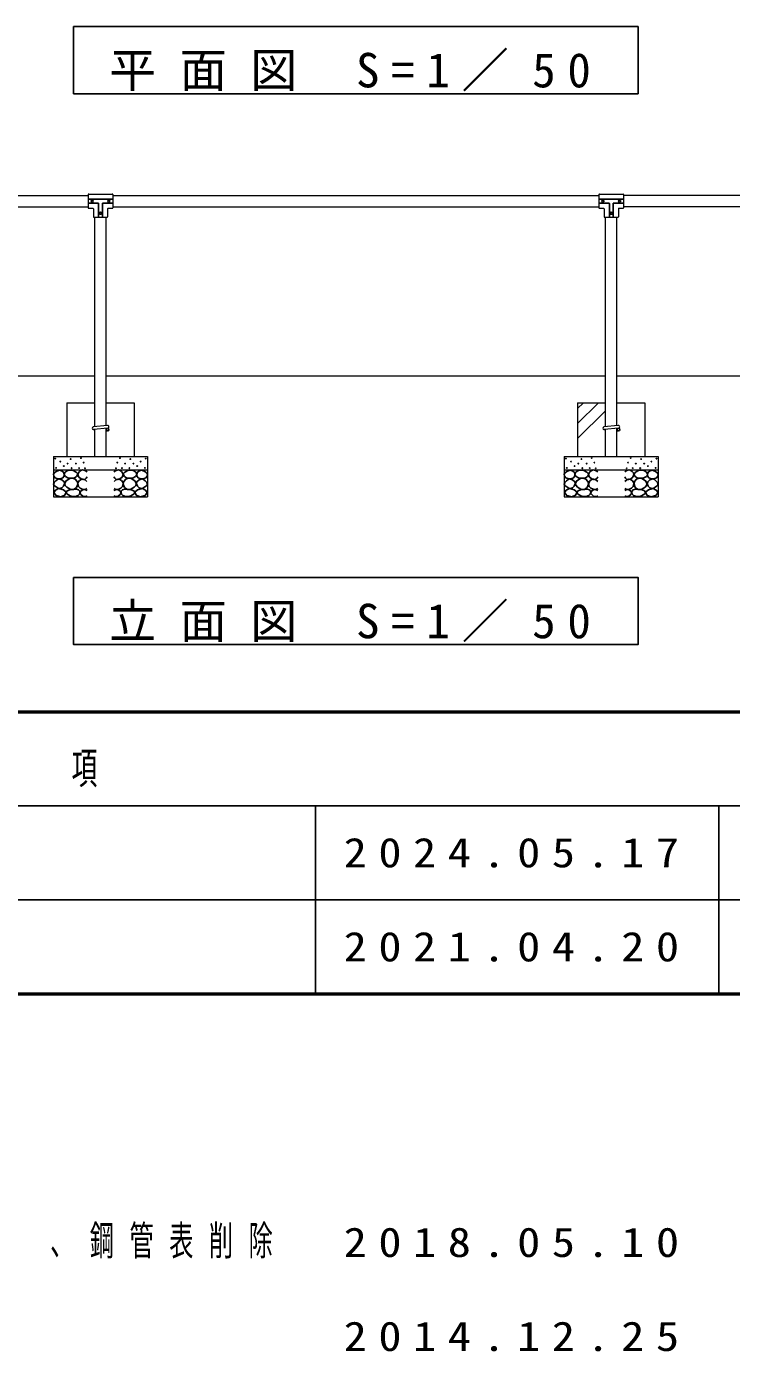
# Model space of a CAD drawing. Units: millimetres, scale not verified. Extents: x -19540 to 0, y -1340 to 13350.
# Drawn here: x -15250 to -12628, y -1331 to 3600 of the extents above; entities that cross this region are included whole.
import ezdxf

# ---------------------------------------------------------------- set-up
doc = ezdxf.new("R2010")
doc.units = ezdxf.units.MM
for name, color, linetype, lineweight in [('A3図枠', 7, 'Continuous', 25), ('線', 2, 'Continuous', 25), ('補助', 2, 'Continuous', 13)]:
    doc.layers.add(name, color=color, linetype=linetype, lineweight=lineweight)
doc.layers.add('図面プロファイル', color=7, linetype='Continuous')
doc.styles.add('ＭＳ ゴシック', font='')
doc.styles.get('ＭＳ ゴシック').set_extended_font_data('MS Gothic')

msp = doc.modelspace()

# ---------------------------------------------------------------- linework, layer by layer
at = {"layer": 'A3図枠', "lineweight": 50}
for p, q in [((-19250, 1050), (0, 1050)), ((-19250, 0), (0, 0))]:
    msp.add_line(p, q, dxfattribs=at)
at = {"layer": 'A3図枠'}
for p, q in [((-19250, 700), (-12175, 700)), ((-14175, 700), (-14175, 0)), ((-12675, 700), (-12675, 0)), ((-19250, 350), (-12175, 350))]:
    msp.add_line(p, q, dxfattribs=at)
at = {"layer": '線', "color": 7, "lineweight": 13}
for p, q in [((-16815, 2971.35), (-15021, 2971.35)), ((-15021, 2974.5), (-15021, 2925.5)), ((-15019, 2976.5), (-14931, 2976.5)), ((-14929, 2974.5), (-14929, 2925.5)), ((-14929, 2971.35), (-13121, 2971.35)), ((-13121, 2974.5), (-13121, 2925.5)), ((-13119, 2976.5), (-13031, 2976.5)), ((-13029, 2974.5), (-13029, 2925.5)), ((-11235, 2971.35), (-13029, 2971.35)), ((-16815, 2928.65), (-15021, 2928.65)), ((-15019, 2923.5), (-15003.5, 2923.5)), ((-15001.5, 2921.5), (-15001.5, 2892)), ((-14948.5, 2921.5), (-14948.5, 2892)), ((-14946.5, 2923.5), (-14931, 2923.5)), ((-14929, 2928.65), (-13121, 2928.65)), ((-13119, 2923.5), (-13103.5, 2923.5)), ((-13101.5, 2921.5), (-13101.5, 2892)), ((-13048.5, 2921.5), (-13048.5, 2892)), ((-13046.5, 2923.5), (-13031, 2923.5)), ((-11235, 2928.65), (-13029, 2928.65)), ((-14999.5, 2890), (-14950.5, 2890)), ((-14996.35, 2110.51), (-14996.35, 2890)), ((-14953.65, 2114.557), (-14953.65, 2890)), ((-13099.5, 2890), (-13050.5, 2890)), ((-13096.35, 2110.51), (-13096.35, 2890)), ((-13053.65, 2114.557), (-13053.65, 2890)), ((-16853.65, 2300), (-14996.35, 2300)), ((-14953.65, 2300), (-13096.35, 2300)), ((-13053.65, 2300), (-11196.35, 2300)), ((-15100, 2200), (-15100, 2000)), ((-15100, 2200), (-14996.35, 2200)), ((-14953.65, 2200), (-14850, 2200)), ((-14850, 2200), (-14850, 2000)), ((-13200, 2200), (-13200, 2000)), ((-13200, 2200), (-13096.35, 2200)), ((-13053.65, 2200), (-12950, 2200)), ((-12950, 2200), (-12950, 2000)), ((-14948.97, 2115), (-15001.972, 2109.978)), ((-14948.034, 2105), (-15001.032, 2100.022)), ((-14996.35, 2000), (-14996.35, 2100.462)), ((-14953.65, 2000), (-14953.65, 2104.472)), ((-13048.97, 2115), (-13101.972, 2109.978)), ((-13048.034, 2105), (-13101.032, 2100.022)), ((-13096.35, 2000), (-13096.35, 2100.462)), ((-13053.65, 2000), (-13053.65, 2104.472)), ((-15150, 2000), (-15150, 1850)), ((-15150, 2000), (-14800, 2000)), ((-14996.35, 2000), (-14953.65, 2000)), ((-14800, 2000), (-14800, 1850)), ((-13250, 2000), (-13250, 1850)), ((-13250, 2000), (-12900, 2000)), ((-13096.35, 2000), (-13053.65, 2000)), ((-12900, 2000), (-12900, 1850)), ((-15150, 1950), (-14800, 1950)), ((-13250, 1950), (-12900, 1950)), ((-15150, 1850), (-14800, 1850)), ((-13250, 1850), (-12900, 1850))]:
    msp.add_line(p, q, dxfattribs=at)
at = {"layer": '線'}
for p, q in [((-15021, 2957), (-14929, 2957)), ((-15021, 2943), (-14984, 2943)), ((-14982, 2941), (-14982, 2890)), ((-14968, 2941), (-14968, 2890)), ((-14966, 2943), (-14929, 2943)), ((-13121, 2957), (-13029, 2957)), ((-13121, 2943), (-13084, 2943)), ((-13082, 2941), (-13082, 2890)), ((-13068, 2941), (-13068, 2890)), ((-13066, 2943), (-13029, 2943)), ((-14996.35, 2099.495), (-15001.967, 2100.022)), ((-14948.946, 2095.047), (-14953.65, 2095.488)), ((-13096.35, 2099.495), (-13101.967, 2100.022)), ((-13048.946, 2095.047), (-13053.65, 2095.488))]:
    msp.add_line(p, q, dxfattribs=at)
for points in [[(-15127.551, 1949.402), (-15134.014, 1946.862), (-15140.225, 1943.382), (-15146.083, 1939.344), (-15149.731, 1933.877), (-15148.719, 1926.294), (-15143.711, 1919.935), (-15136.845, 1917.345), (-15129.136, 1917.084), (-15121.523, 1917.688), (-15115.194, 1920.252), (-15111.442, 1925.538), (-15110.125, 1931.976), (-15110.973, 1937.181), (-15113.927, 1942.115), (-15120.087, 1946.942)], [(-15088.127, 1949.493), (-15093.032, 1948.876), (-15098.669, 1946.79), (-15106.64, 1941.002), (-15110.292, 1934.086), (-15109.417, 1930.124), (-15105.696, 1925.707), (-15096.205, 1920.934), (-15086.235, 1919.49), (-15078.885, 1919.318), (-15071.369, 1920.842), (-15063.77, 1925.456), (-15060.016, 1931.653), (-15060.986, 1936.306), (-15065.693, 1941.654), (-15076.361, 1947.861)], [(-14861.873, 1949.493), (-14856.968, 1948.876), (-14851.331, 1946.79), (-14843.36, 1941.002), (-14839.708, 1934.086), (-14840.583, 1930.124), (-14844.304, 1925.707), (-14853.795, 1920.934), (-14863.765, 1919.49), (-14871.115, 1919.318), (-14878.631, 1920.842), (-14886.23, 1925.456), (-14889.984, 1931.653), (-14889.014, 1936.306), (-14884.307, 1941.654), (-14873.639, 1947.861)], [(-14822.449, 1949.402), (-14815.986, 1946.862), (-14809.775, 1943.382), (-14803.917, 1939.344), (-14800.269, 1933.877), (-14801.281, 1926.294), (-14806.289, 1919.935), (-14813.155, 1917.345), (-14820.864, 1917.084), (-14828.477, 1917.688), (-14834.806, 1920.252), (-14838.558, 1925.538), (-14839.875, 1931.976), (-14839.027, 1937.181), (-14836.073, 1942.115), (-14829.913, 1946.942)], [(-13227.551, 1949.402), (-13234.014, 1946.862), (-13240.225, 1943.382), (-13246.083, 1939.344), (-13249.731, 1933.877), (-13248.719, 1926.294), (-13243.711, 1919.935), (-13236.845, 1917.345), (-13229.136, 1917.084), (-13221.523, 1917.688), (-13215.194, 1920.252), (-13211.442, 1925.538), (-13210.125, 1931.976), (-13210.973, 1937.181), (-13213.927, 1942.115), (-13220.087, 1946.942)], [(-13188.127, 1949.493), (-13193.032, 1948.876), (-13198.669, 1946.79), (-13206.64, 1941.002), (-13210.292, 1934.086), (-13209.417, 1930.124), (-13205.696, 1925.707), (-13196.205, 1920.934), (-13186.235, 1919.49), (-13178.885, 1919.318), (-13171.369, 1920.842), (-13163.77, 1925.456), (-13160.016, 1931.653), (-13160.986, 1936.306), (-13165.693, 1941.654), (-13176.361, 1947.861)], [(-12961.873, 1949.493), (-12956.968, 1948.876), (-12951.331, 1946.79), (-12943.36, 1941.002), (-12939.708, 1934.086), (-12940.583, 1930.124), (-12944.304, 1925.707), (-12953.795, 1920.934), (-12963.765, 1919.49), (-12971.115, 1919.318), (-12978.631, 1920.842), (-12986.23, 1925.456), (-12989.984, 1931.653), (-12989.014, 1936.306), (-12984.307, 1941.654), (-12973.639, 1947.861)], [(-12922.449, 1949.402), (-12915.986, 1946.862), (-12909.775, 1943.382), (-12903.917, 1939.344), (-12900.269, 1933.877), (-12901.281, 1926.294), (-12906.289, 1919.935), (-12913.155, 1917.345), (-12920.864, 1917.084), (-12928.477, 1917.688), (-12934.806, 1920.252), (-12938.558, 1925.538), (-12939.875, 1931.976), (-12939.027, 1937.181), (-12936.073, 1942.115), (-12929.913, 1946.942)], [(-15130.086, 1916.45), (-15135.415, 1913.657), (-15140.859, 1909.479), (-15147.308, 1902.659), (-15149.731, 1895.855), (-15146.103, 1891.027), (-15139.592, 1886.666), (-15132.954, 1882.379), (-15126.284, 1880.329), (-15118.64, 1882.776), (-15112.343, 1889.201), (-15109.236, 1897.478), (-15110.759, 1905.994), (-15118.917, 1913.245)], [(-15130.905, 1880.517), (-15142.225, 1874.498), (-15149.036, 1865.683), (-15140.549, 1854.413), (-15122.114, 1850.299), (-15107.761, 1856.41), (-15102.335, 1866.782), (-15113.117, 1875.89)], [(-15100.831, 1885.163), (-15088.242, 1878.307), (-15074.883, 1877.324), (-15064.599, 1884.778), (-15059.747, 1896.515), (-15062.027, 1907.293), (-15068.936, 1915.436), (-15077.761, 1918.869), (-15088.938, 1917.598), (-15102.692, 1909.543), (-15108.669, 1898.678), (-15106.034, 1891.484)], [(-15073.802, 1876.373), (-15081.337, 1876.999), (-15089.479, 1875.562), (-15098.406, 1871.504), (-15102.723, 1866.102), (-15100.037, 1861.419), (-15094.074, 1856.912), (-15087.595, 1853.068), (-15080.289, 1850.695), (-15068.44, 1850.928), (-15058.124, 1855.02), (-15053.421, 1859.827), (-15051.367, 1865.561), (-15052.427, 1870.709), (-15056.503, 1875.292), (-15064.901, 1877.832)], [(-14876.198, 1876.373), (-14868.663, 1876.999), (-14860.521, 1875.562), (-14851.594, 1871.504), (-14847.277, 1866.102), (-14849.963, 1861.419), (-14855.926, 1856.912), (-14862.405, 1853.068), (-14869.711, 1850.695), (-14881.56, 1850.928), (-14891.876, 1855.02), (-14896.579, 1859.827), (-14898.633, 1865.561), (-14897.573, 1870.709), (-14893.497, 1875.292), (-14885.099, 1877.832)], [(-14849.169, 1885.163), (-14861.758, 1878.307), (-14875.117, 1877.324), (-14885.401, 1884.778), (-14890.253, 1896.515), (-14887.973, 1907.293), (-14881.064, 1915.436), (-14872.239, 1918.869), (-14861.062, 1917.598), (-14847.308, 1909.543), (-14841.331, 1898.678), (-14843.966, 1891.484)], [(-14819.095, 1880.517), (-14807.775, 1874.498), (-14800.964, 1865.683), (-14809.451, 1854.413), (-14827.886, 1850.299), (-14842.239, 1856.41), (-14847.665, 1866.782), (-14836.883, 1875.89)], [(-14819.914, 1916.45), (-14814.585, 1913.657), (-14809.141, 1909.479), (-14802.692, 1902.659), (-14800.269, 1895.855), (-14803.897, 1891.027), (-14810.408, 1886.666), (-14817.046, 1882.379), (-14823.716, 1880.329), (-14831.36, 1882.776), (-14837.657, 1889.201), (-14840.764, 1897.478), (-14839.241, 1905.994), (-14831.083, 1913.245)], [(-13230.086, 1916.45), (-13235.415, 1913.657), (-13240.859, 1909.479), (-13247.308, 1902.659), (-13249.731, 1895.855), (-13246.103, 1891.027), (-13239.592, 1886.666), (-13232.954, 1882.379), (-13226.284, 1880.329), (-13218.64, 1882.776), (-13212.343, 1889.201), (-13209.236, 1897.478), (-13210.759, 1905.994), (-13218.917, 1913.245)], [(-13230.905, 1880.517), (-13242.225, 1874.498), (-13249.036, 1865.683), (-13240.549, 1854.413), (-13222.114, 1850.299), (-13207.761, 1856.41), (-13202.335, 1866.782), (-13213.117, 1875.89)], [(-13200.831, 1885.163), (-13188.242, 1878.307), (-13174.883, 1877.324), (-13164.599, 1884.778), (-13159.747, 1896.515), (-13162.027, 1907.293), (-13168.936, 1915.436), (-13177.761, 1918.869), (-13188.938, 1917.598), (-13202.692, 1909.543), (-13208.669, 1898.678), (-13206.034, 1891.484)], [(-13173.802, 1876.373), (-13181.337, 1876.999), (-13189.479, 1875.562), (-13198.406, 1871.504), (-13202.723, 1866.102), (-13200.037, 1861.419), (-13194.074, 1856.912), (-13187.595, 1853.068), (-13180.289, 1850.695), (-13168.44, 1850.928), (-13158.124, 1855.02), (-13153.421, 1859.827), (-13151.367, 1865.561), (-13152.427, 1870.709), (-13156.503, 1875.292), (-13164.901, 1877.832)], [(-12976.198, 1876.373), (-12968.663, 1876.999), (-12960.521, 1875.562), (-12951.594, 1871.504), (-12947.277, 1866.102), (-12949.963, 1861.419), (-12955.926, 1856.912), (-12962.405, 1853.068), (-12969.711, 1850.695), (-12981.56, 1850.928), (-12991.876, 1855.02), (-12996.579, 1859.827), (-12998.633, 1865.561), (-12997.573, 1870.709), (-12993.497, 1875.292), (-12985.099, 1877.832)], [(-12949.169, 1885.163), (-12961.758, 1878.307), (-12975.117, 1877.324), (-12985.401, 1884.778), (-12990.253, 1896.515), (-12987.973, 1907.293), (-12981.064, 1915.436), (-12972.239, 1918.869), (-12961.062, 1917.598), (-12947.308, 1909.543), (-12941.331, 1898.678), (-12943.966, 1891.484)], [(-12919.095, 1880.517), (-12907.775, 1874.498), (-12900.964, 1865.683), (-12909.451, 1854.413), (-12927.886, 1850.299), (-12942.239, 1856.41), (-12947.665, 1866.782), (-12936.883, 1875.89)], [(-12919.914, 1916.45), (-12914.585, 1913.657), (-12909.141, 1909.479), (-12902.692, 1902.659), (-12900.269, 1895.855), (-12903.897, 1891.027), (-12910.408, 1886.666), (-12917.046, 1882.379), (-12923.716, 1880.329), (-12931.36, 1882.776), (-12937.657, 1889.201), (-12940.764, 1897.478), (-12939.241, 1905.994), (-12931.083, 1913.245)]]:
    msp.add_lwpolyline(points, close=True, dxfattribs=at)
for points in [[(-15025, 1943.299), (-15033.427, 1948.154), (-15042.11, 1949.636), (-15047.729, 1947.948), (-15052.883, 1944.249), (-15057.355, 1938.941), (-15059.22, 1932.209), (-15055.552, 1923.439), (-15047.496, 1917), (-15039.197, 1914.621), (-15031.971, 1915.733), (-15027.921, 1919.109), (-15025, 1923.654)], [(-14925, 1943.299), (-14916.573, 1948.154), (-14907.89, 1949.636), (-14902.271, 1947.948), (-14897.117, 1944.249), (-14892.645, 1938.941), (-14890.78, 1932.209), (-14894.448, 1923.439), (-14902.504, 1917), (-14910.803, 1914.621), (-14918.029, 1915.733), (-14922.079, 1919.109), (-14925, 1923.654)], [(-13125, 1943.299), (-13133.427, 1948.154), (-13142.11, 1949.636), (-13147.729, 1947.948), (-13152.883, 1944.249), (-13157.355, 1938.941), (-13159.22, 1932.209), (-13155.552, 1923.439), (-13147.496, 1917), (-13139.197, 1914.621), (-13131.971, 1915.733), (-13127.921, 1919.109), (-13125, 1923.654)], [(-13025, 1943.299), (-13016.573, 1948.154), (-13007.89, 1949.636), (-13002.271, 1947.948), (-12997.117, 1944.249), (-12992.645, 1938.941), (-12990.78, 1932.209), (-12994.448, 1923.439), (-13002.504, 1917), (-13010.803, 1914.621), (-13018.029, 1915.733), (-13022.079, 1919.109), (-13025, 1923.654)], [(-15025.317, 1907.178), (-15032.457, 1912.64), (-15040.526, 1915.099), (-15047.231, 1913.875), (-15053.199, 1910.03), (-15057.592, 1904.248), (-15059.22, 1897.039), (-15056.556, 1888.431), (-15050.348, 1881.513), (-15042.709, 1877.642), (-15035.139, 1876.761), (-15029.985, 1878.2), (-15025.317, 1880.88)], [(-15025, 1872.642), (-15031.018, 1875.96), (-15038.308, 1876.761), (-15047.024, 1872.427), (-15051.298, 1865.671), (-15050.686, 1862.001), (-15047.813, 1857.75), (-15040.651, 1852.278), (-15033.238, 1850.462), (-15028.942, 1851.514), (-15025, 1853.631)], [(-14925, 1872.642), (-14918.982, 1875.96), (-14911.692, 1876.761), (-14902.976, 1872.427), (-14898.702, 1865.671), (-14899.314, 1862.001), (-14902.187, 1857.75), (-14909.349, 1852.278), (-14916.762, 1850.462), (-14921.058, 1851.514), (-14925, 1853.631)], [(-14924.683, 1907.178), (-14917.543, 1912.64), (-14909.474, 1915.099), (-14902.769, 1913.875), (-14896.801, 1910.03), (-14892.408, 1904.248), (-14890.78, 1897.039), (-14893.444, 1888.431), (-14899.652, 1881.513), (-14907.291, 1877.642), (-14914.861, 1876.761), (-14920.015, 1878.2), (-14924.683, 1880.88)], [(-13125.317, 1907.178), (-13132.457, 1912.64), (-13140.526, 1915.099), (-13147.231, 1913.875), (-13153.199, 1910.03), (-13157.592, 1904.248), (-13159.22, 1897.039), (-13156.556, 1888.431), (-13150.348, 1881.513), (-13142.709, 1877.642), (-13135.139, 1876.761), (-13129.985, 1878.2), (-13125.317, 1880.88)], [(-13125, 1872.642), (-13131.018, 1875.96), (-13138.308, 1876.761), (-13147.024, 1872.427), (-13151.298, 1865.671), (-13150.686, 1862.001), (-13147.813, 1857.75), (-13140.651, 1852.278), (-13133.238, 1850.462), (-13128.942, 1851.514), (-13125, 1853.631)], [(-13025, 1872.642), (-13018.982, 1875.96), (-13011.692, 1876.761), (-13002.976, 1872.427), (-12998.702, 1865.671), (-12999.314, 1862.001), (-13002.187, 1857.75), (-13009.349, 1852.278), (-13016.762, 1850.462), (-13021.058, 1851.514), (-13025, 1853.631)], [(-13024.683, 1907.178), (-13017.543, 1912.64), (-13009.474, 1915.099), (-13002.769, 1913.875), (-12996.801, 1910.03), (-12992.408, 1904.248), (-12990.78, 1897.039), (-12993.444, 1888.431), (-12999.652, 1881.513), (-13007.291, 1877.642), (-13014.861, 1876.761), (-13020.015, 1878.2), (-13024.683, 1880.88)]]:
    msp.add_lwpolyline(points, dxfattribs=at)
for centre, radius in [((-15006, 2950), 4), ((-14944, 2950), 4), ((-13106, 2950), 4), ((-13044, 2950), 4), ((-14975, 2905), 4), ((-13075, 2905), 4), ((-15143.394, 1992.177), 1), ((-15124.383, 1980.77), 1), ((-15097.451, 1973.483), 1), ((-15086.044, 1989.959), 1), ((-15066.504, 1973.549), 1), ((-15047.583, 1994.091), 1), ((-15037.582, 1977.063), 1), ((-14912.418, 1977.063), 1), ((-14902.417, 1994.091), 1), ((-14883.496, 1973.549), 1), ((-14863.956, 1989.959), 1), ((-14852.549, 1973.483), 1), ((-14825.617, 1980.77), 1), ((-14806.606, 1992.177), 1), ((-13243.394, 1992.177), 1), ((-13224.383, 1980.77), 1), ((-13197.451, 1973.483), 1), ((-13186.044, 1989.959), 1), ((-13166.504, 1973.549), 1), ((-13147.583, 1994.091), 1), ((-13137.582, 1977.063), 1), ((-13012.418, 1977.063), 1), ((-13002.417, 1994.091), 1), ((-12983.496, 1973.549), 1), ((-12963.956, 1989.959), 1), ((-12952.549, 1973.483), 1), ((-12925.617, 1980.77), 1), ((-12906.606, 1992.177), 1), ((-15140.225, 1957.323), 1), ((-15111.392, 1963.977), 1), ((-15082.559, 1956.373), 1), ((-15054.881, 1956.521), 1), ((-15032.717, 1955.98), 1), ((-14917.283, 1955.98), 1), ((-14895.119, 1956.521), 1), ((-14867.441, 1956.373), 1), ((-14838.608, 1963.977), 1), ((-14809.775, 1957.323), 1), ((-13240.225, 1957.323), 1), ((-13211.392, 1963.977), 1), ((-13182.559, 1956.373), 1), ((-13154.881, 1956.521), 1), ((-13132.717, 1955.98), 1), ((-13017.283, 1955.98), 1), ((-12995.119, 1956.521), 1), ((-12967.441, 1956.373), 1), ((-12938.608, 1963.977), 1), ((-12909.775, 1957.323), 1)]:
    msp.add_circle(centre, radius, dxfattribs=at)
at = {"layer": '線', "color": 7, "lineweight": 13}
for centre, radius, start, end in [((-15019, 2974.5), 2, 90, 180), ((-14931, 2974.5), 2, 0, 90), ((-13119, 2974.5), 2, 90, 180), ((-13031, 2974.5), 2, 0, 90), ((-15019, 2925.5), 2, 180, 270), ((-15003.5, 2921.5), 2, 0, 90), ((-14946.5, 2921.5), 2, 90, 180), ((-14931, 2925.5), 2, 270, 0), ((-13119, 2925.5), 2, 180, 270), ((-13103.5, 2921.5), 2, 0, 90), ((-13046.5, 2921.5), 2, 90, 180), ((-13031, 2925.5), 2, 270, 0), ((-14999.5, 2892), 2, 180, 270), ((-14950.5, 2892), 2, 270, 0), ((-13099.5, 2892), 2, 180, 270), ((-13050.5, 2892), 2, 270, 0), ((-15001.5, 2105), 5, 95.41299, 275.36563), ((-13101.5, 2105), 5, 95.41299, 275.36563)]:
    msp.add_arc(centre, radius, start, end, dxfattribs=at)
at = {"layer": '線'}
for centre, start, end in [((-14984, 2941), 0, 90), ((-14966, 2941), 90, 180), ((-13084, 2941), 0, 90), ((-13066, 2941), 90, 180)]:
    msp.add_arc(centre, 2, start, end, dxfattribs=at)
for centre in [(-14948.481, 2100.047), (-13048.481, 2100.047)]:
    msp.add_ellipse(centre, major_axis=(0, 5.022), ratio=0.995579, start_param=0.32389562, end_param=6.14999861, dxfattribs=at)
at = {"layer": '線', "color": 7, "lineweight": 13}
for centre in [(-14948.5, 2110), (-13048.5, 2110)]:
    msp.add_ellipse(centre, major_axis=(0, 5.022), ratio=0.995579, start_param=3.23482892, end_param=6.3797321, dxfattribs=at)
at = {"layer": '補助'}
for p, q in [((-13200, 2122.562), (-13122.562, 2200)), ((-13200, 2178.689), (-13178.689, 2200)), ((-13200, 2066.435), (-13096.35, 2170.085))]:
    msp.add_line(p, q, dxfattribs=at)
at = {"layer": '補助', "lineweight": 25}
for points in [[(-15075, 3600), (-15075, 3350), (-12975, 3350), (-12975, 3600)], [(-15075, 1550), (-15075, 1300), (-12975, 1300), (-12975, 1550)]]:
    msp.add_lwpolyline(points, close=True, dxfattribs=at)

# ---------------------------------------------------------------- texts
at = {"layer": 'A3図枠', "color": 4, "insert": (-15712.5, 768.333), "char_height": 117.3, "attachment_point": 8, "style": 'ＭＳ ゴシック'}
msp.add_mtext('\\T1.64;\\W0.6;改\u3000\u3000訂\u3000\u3000事\u3000\u3000項', dxfattribs=at)
at = {"layer": '図面プロファイル', "char_height": 110, "attachment_point": 5, "style": 'ＭＳ ゴシック'}
for s, insert in [('\\T1.5;\\W1.15;2024.05.17', (-13425, 525)), ('\\T1.5;\\W1.15;2021.04.20', (-13425, 175)), ('\\T1.64;\\W0.6;メッキ仕様変更（緑色クロメートメッキ→電気亜鉛メッキ）、鋼管表削除', (-16712.5, -925)), ('\\T1.5;\\W1.15;2018.05.10', (-13425, -925)), ('\\T1.5;\\W1.15;2014.12.25', (-13425, -1275))]:
    msp.add_mtext(s, dxfattribs=dict(at, insert=insert))
at = {"layer": '補助', "char_height": 128.3, "attachment_point": 8, "style": 'ＭＳ ゴシック'}
for s, insert in [('\\T1.5;平面図\\~S=1／50', (-14025, 3358.333)), ('\\T1.5;立面図\\~S=1／50', (-14025, 1308.333))]:
    msp.add_mtext(s, dxfattribs=dict(at, insert=insert))

doc.saveas('drawing.dxf')
